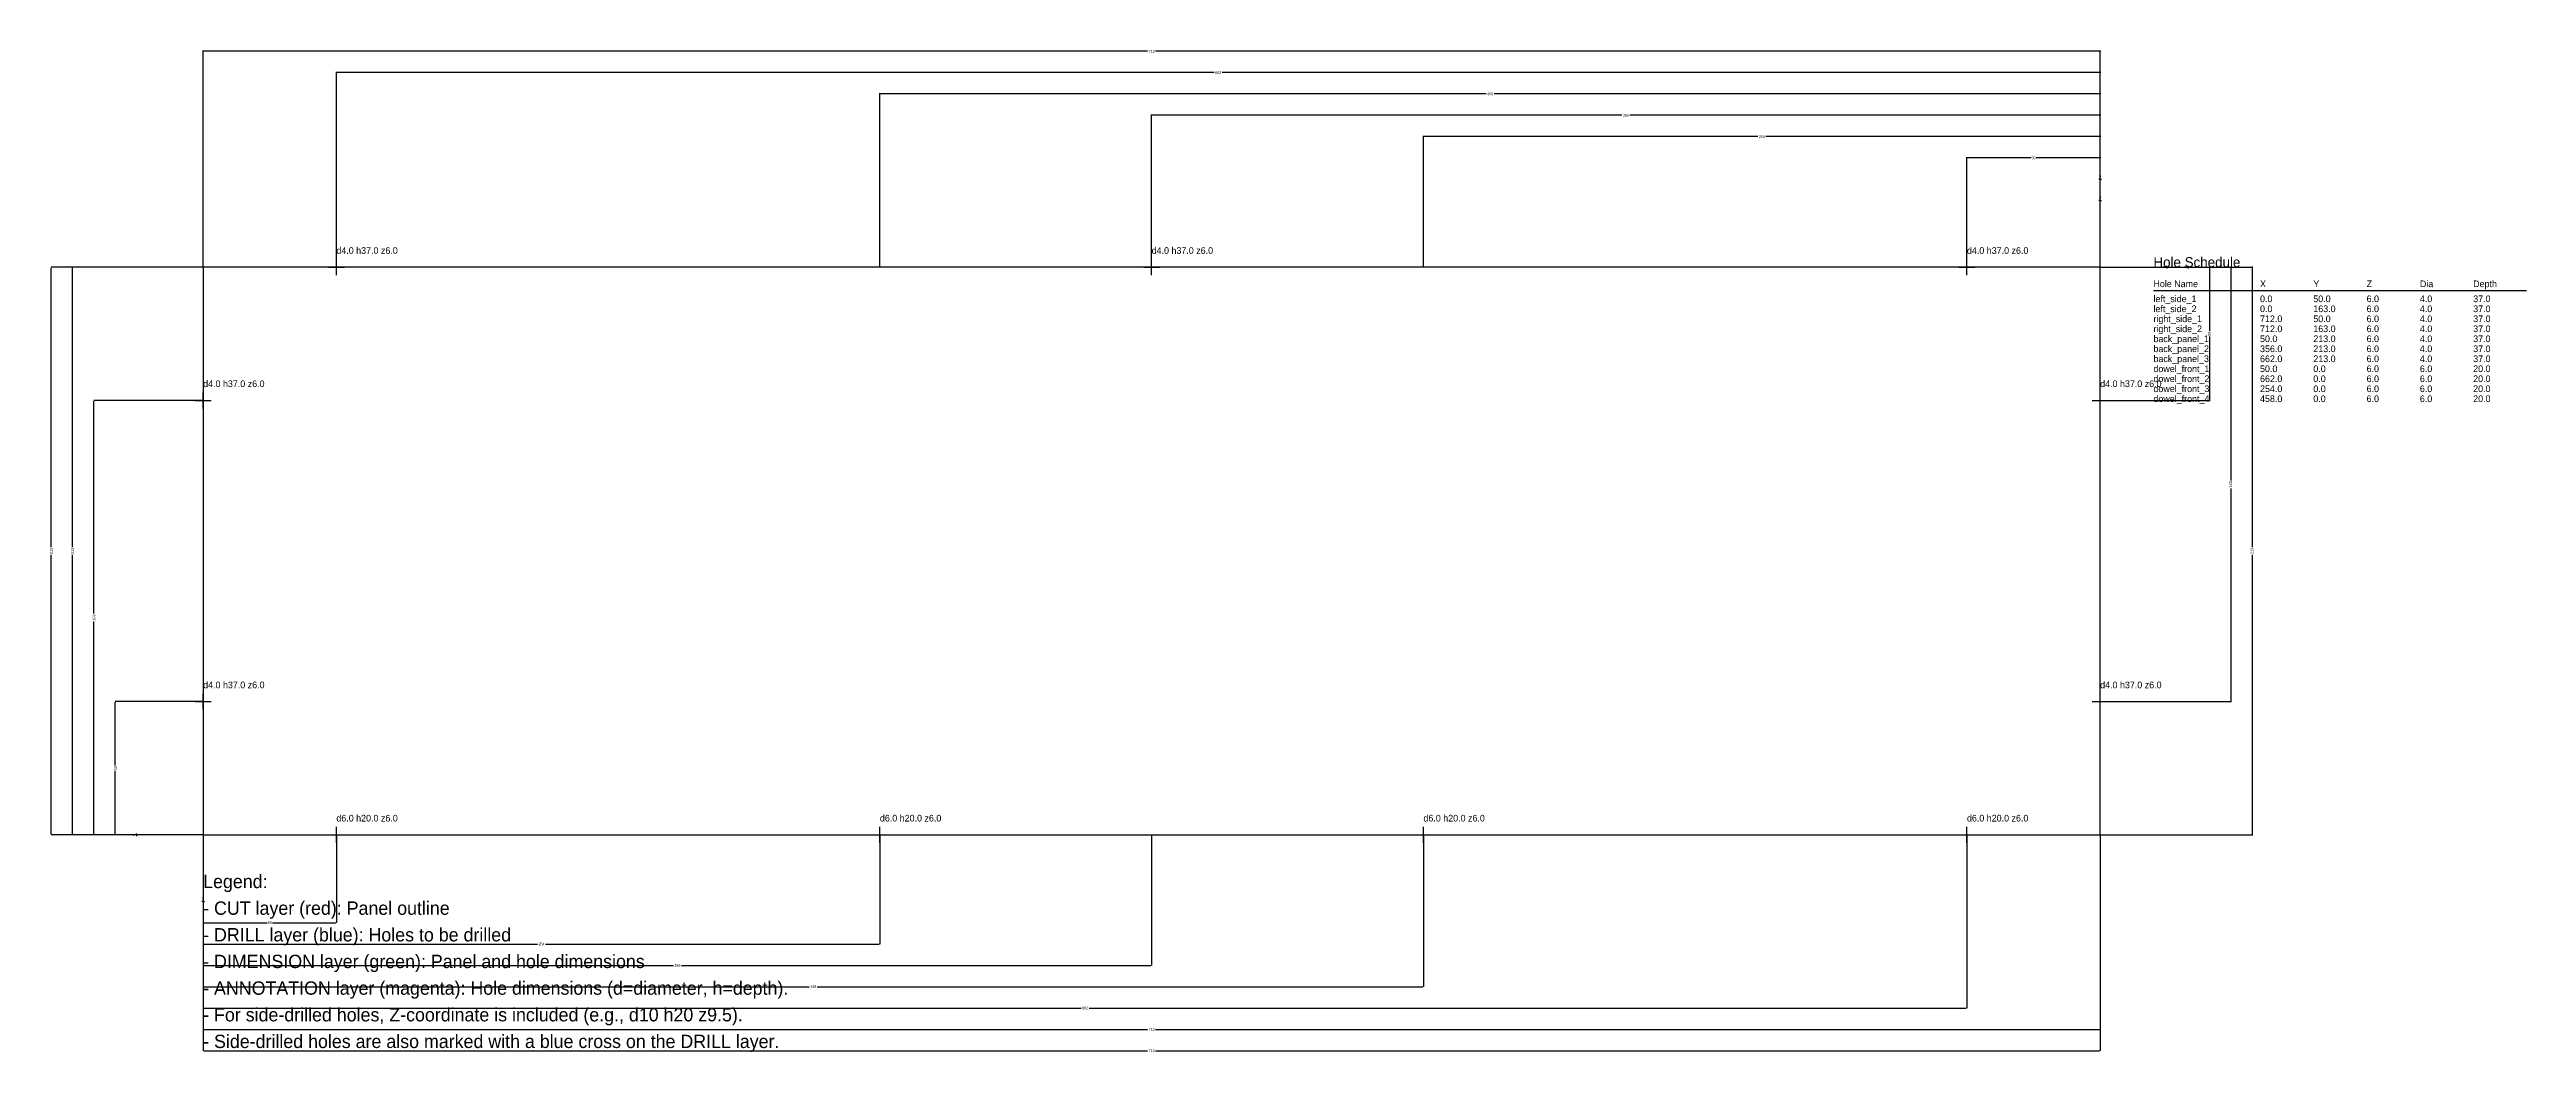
# Model space of a CAD drawing. Header units: millimetres. Extents: x -58 to 872, y -82 to 295.
import ezdxf

# ---------------------------------------------------------------- set-up
doc = ezdxf.new("R2010")
doc.units = ezdxf.units.MM
for name, color, linetype in [('ANNOTATION', 6, 'CONTINUOUS'), ('CUT', 1, 'CONTINUOUS'), ('DIMENSION', 3, 'CONTINUOUS'), ('DRILL', 5, 'CONTINUOUS')]:
    doc.layers.add(name, color=color, linetype=linetype)
doc.dimstyles.get("Standard").update_dxf_attribs({"dimtxt": 2.5, "dimasz": 2.5, "dimexe": 1.25, "dimexo": 0.625, "dimtad": 1, "dimcen": 2.5, "dimazin": 3, "dimtfac": 1, "dimtmove": 0, "dimatfit": 3})

# ---------------------------------------------------------------- blocks, each defined once
blk = doc.blocks.new('_CLOSEDFILLED')
at = {"color": 0, "linetype": 'BYBLOCK'}
blk.add_solid([(-1, 0.2), (0, 0), (-1, -0.2)], dxfattribs=at)
blk = doc.blocks.new('*D1')
for p, q in [((0, 0), (0, -25)), ((0, 0), (0, -25)), ((-0.25, -25), (-0.5, -25)), ((0, -25), (0, -25)), ((0.25, -25), (0.5, -25))]:
    blk.add_line(p, q)
at = {"layer": 'Defpoints'}
for p in [(0, 0), (0, 0), (0, -25)]:
    blk.add_point(p, dxfattribs=at)
at = {"layer": 'DIMENSION', "xscale": 0.25, "yscale": 0.25}
blk.add_blockref('_CLOSEDFILLED', (0, -25), dxfattribs=at)
at = {"layer": 'DIMENSION', "xscale": 0.25, "yscale": 0.25, "rotation": 180}
blk.add_blockref('_CLOSEDFILLED', (0, -25), dxfattribs=at)
at = {"layer": 'DIMENSION', "insert": (0, -23.875), "char_height": 1, "attachment_point": 5}
blk.add_mtext('0', dxfattribs=at)
blk = doc.blocks.new('*D2')
for p, q in [((0, 0), (0, -33)), ((50, 0), (50, -33)), ((0.25, -33), (24, -33)), ((26, -33), (49.75, -33))]:
    blk.add_line(p, q)
at = {"layer": 'Defpoints'}
for p in [(0, 0), (50, 0), (0, -33)]:
    blk.add_point(p, dxfattribs=at)
at = {"layer": 'DIMENSION', "xscale": 0.25, "yscale": 0.25, "rotation": 180}
blk.add_blockref('_CLOSEDFILLED', (0, -33), dxfattribs=at)
at = {"layer": 'DIMENSION', "xscale": 0.25, "yscale": 0.25}
blk.add_blockref('_CLOSEDFILLED', (50, -33), dxfattribs=at)
at = {"layer": 'DIMENSION', "insert": (25, -33), "char_height": 1, "attachment_point": 5}
blk.add_mtext('50', dxfattribs=at)
blk = doc.blocks.new('*D3')
for p, q in [((0, 0), (0, -41)), ((254, 0), (254, -41)), ((0.25, -41), (125.5, -41)), ((128.5, -41), (253.75, -41))]:
    blk.add_line(p, q)
at = {"layer": 'Defpoints'}
for p in [(0, 0), (254, 0), (0, -41)]:
    blk.add_point(p, dxfattribs=at)
at = {"layer": 'DIMENSION', "xscale": 0.25, "yscale": 0.25, "rotation": 180}
blk.add_blockref('_CLOSEDFILLED', (0, -41), dxfattribs=at)
at = {"layer": 'DIMENSION', "xscale": 0.25, "yscale": 0.25}
blk.add_blockref('_CLOSEDFILLED', (254, -41), dxfattribs=at)
at = {"layer": 'DIMENSION', "insert": (127, -41), "char_height": 1, "attachment_point": 5}
blk.add_mtext('254', dxfattribs=at)
blk = doc.blocks.new('*D4')
for p, q in [((0, 0), (0, -49)), ((356, 0), (356, -49)), ((0.25, -49), (176.5, -49)), ((179.5, -49), (355.75, -49))]:
    blk.add_line(p, q)
at = {"layer": 'Defpoints'}
for p in [(0, 0), (356, 0), (0, -49)]:
    blk.add_point(p, dxfattribs=at)
at = {"layer": 'DIMENSION', "xscale": 0.25, "yscale": 0.25, "rotation": 180}
blk.add_blockref('_CLOSEDFILLED', (0, -49), dxfattribs=at)
at = {"layer": 'DIMENSION', "xscale": 0.25, "yscale": 0.25}
blk.add_blockref('_CLOSEDFILLED', (356, -49), dxfattribs=at)
at = {"layer": 'DIMENSION', "insert": (178, -49), "char_height": 1, "attachment_point": 5}
blk.add_mtext('356', dxfattribs=at)
blk = doc.blocks.new('*D5')
for p, q in [((0, 0), (0, -57)), ((458, 0), (458, -57)), ((0.25, -57), (227.5, -57)), ((230.5, -57), (457.75, -57))]:
    blk.add_line(p, q)
at = {"layer": 'Defpoints'}
for p in [(0, 0), (458, 0), (0, -57)]:
    blk.add_point(p, dxfattribs=at)
at = {"layer": 'DIMENSION', "xscale": 0.25, "yscale": 0.25, "rotation": 180}
blk.add_blockref('_CLOSEDFILLED', (0, -57), dxfattribs=at)
at = {"layer": 'DIMENSION', "xscale": 0.25, "yscale": 0.25}
blk.add_blockref('_CLOSEDFILLED', (458, -57), dxfattribs=at)
at = {"layer": 'DIMENSION', "insert": (229, -57), "char_height": 1, "attachment_point": 5}
blk.add_mtext('458', dxfattribs=at)
blk = doc.blocks.new('*D6')
for p, q in [((0, 0), (0, -65)), ((662, 0), (662, -65)), ((0.25, -65), (329.5, -65)), ((332.5, -65), (661.75, -65))]:
    blk.add_line(p, q)
at = {"layer": 'Defpoints'}
for p in [(0, 0), (662, 0), (0, -65)]:
    blk.add_point(p, dxfattribs=at)
at = {"layer": 'DIMENSION', "xscale": 0.25, "yscale": 0.25, "rotation": 180}
blk.add_blockref('_CLOSEDFILLED', (0, -65), dxfattribs=at)
at = {"layer": 'DIMENSION', "xscale": 0.25, "yscale": 0.25}
blk.add_blockref('_CLOSEDFILLED', (662, -65), dxfattribs=at)
at = {"layer": 'DIMENSION', "insert": (331, -65), "char_height": 1, "attachment_point": 5}
blk.add_mtext('662', dxfattribs=at)
blk = doc.blocks.new('*D7')
for p, q in [((0, 0), (0, -73)), ((712, 0), (712, -73)), ((0.25, -73), (354.5, -73)), ((357.5, -73), (711.75, -73))]:
    blk.add_line(p, q)
at = {"layer": 'Defpoints'}
for p in [(0, 0), (712, 0), (0, -73)]:
    blk.add_point(p, dxfattribs=at)
at = {"layer": 'DIMENSION', "xscale": 0.25, "yscale": 0.25, "rotation": 180}
blk.add_blockref('_CLOSEDFILLED', (0, -73), dxfattribs=at)
at = {"layer": 'DIMENSION', "xscale": 0.25, "yscale": 0.25}
blk.add_blockref('_CLOSEDFILLED', (712, -73), dxfattribs=at)
at = {"layer": 'DIMENSION', "insert": (356, -73), "char_height": 1, "attachment_point": 5}
blk.add_mtext('712', dxfattribs=at)
blk = doc.blocks.new('*D8')
for p, q in [((0, 0), (0, -81)), ((712, 0), (712, -81)), ((0.25, -81), (354.5, -81)), ((357.5, -81), (711.75, -81))]:
    blk.add_line(p, q)
at = {"layer": 'Defpoints'}
for p in [(0, 0), (712, 0), (0, -81)]:
    blk.add_point(p, dxfattribs=at)
at = {"layer": 'DIMENSION', "xscale": 0.25, "yscale": 0.25, "rotation": 180}
blk.add_blockref('_CLOSEDFILLED', (0, -81), dxfattribs=at)
at = {"layer": 'DIMENSION', "xscale": 0.25, "yscale": 0.25}
blk.add_blockref('_CLOSEDFILLED', (712, -81), dxfattribs=at)
at = {"layer": 'DIMENSION', "insert": (356, -81), "char_height": 1, "attachment_point": 5}
blk.add_mtext('712', dxfattribs=at)
blk = doc.blocks.new('*D9')
for p, q in [((711.75, 238), (711.5, 238)), ((712, 213), (712, 238)), ((712, 213), (712, 238)), ((712, 238), (712, 238)), ((712.25, 238), (712.5, 238))]:
    blk.add_line(p, q)
at = {"layer": 'Defpoints'}
for p in [(712, 238), (712, 213), (712, 213)]:
    blk.add_point(p, dxfattribs=at)
at = {"layer": 'DIMENSION', "xscale": 0.25, "yscale": 0.25}
blk.add_blockref('_CLOSEDFILLED', (712, 238), dxfattribs=at)
at = {"layer": 'DIMENSION', "xscale": 0.25, "yscale": 0.25, "rotation": 180}
blk.add_blockref('_CLOSEDFILLED', (712, 238), dxfattribs=at)
at = {"layer": 'DIMENSION', "insert": (712, 239.125), "char_height": 1, "attachment_point": 5}
blk.add_mtext('0', dxfattribs=at)
blk = doc.blocks.new('*D10')
for p, q in [((711.75, 246), (711.5, 246)), ((712, 213), (712, 246)), ((712, 213), (712, 246)), ((712, 246), (712, 246)), ((712.25, 246), (712.5, 246))]:
    blk.add_line(p, q)
at = {"layer": 'Defpoints'}
for p in [(712, 246), (712, 213), (712, 213)]:
    blk.add_point(p, dxfattribs=at)
at = {"layer": 'DIMENSION', "xscale": 0.25, "yscale": 0.25}
blk.add_blockref('_CLOSEDFILLED', (712, 246), dxfattribs=at)
at = {"layer": 'DIMENSION', "xscale": 0.25, "yscale": 0.25, "rotation": 180}
blk.add_blockref('_CLOSEDFILLED', (712, 246), dxfattribs=at)
at = {"layer": 'DIMENSION', "insert": (712, 247.125), "char_height": 1, "attachment_point": 5}
blk.add_mtext('0', dxfattribs=at)
blk = doc.blocks.new('*D11')
for p, q in [((686, 254), (661.75, 254)), ((662, 213), (662, 254)), ((712.25, 254), (688, 254)), ((712, 213), (712, 254))]:
    blk.add_line(p, q)
at = {"layer": 'Defpoints'}
for p in [(712, 254), (662, 213), (712, 213)]:
    blk.add_point(p, dxfattribs=at)
at = {"layer": 'DIMENSION', "xscale": 0.25, "yscale": 0.25}
blk.add_blockref('_CLOSEDFILLED', (662, 254), dxfattribs=at)
at = {"layer": 'DIMENSION', "xscale": 0.25, "yscale": 0.25, "rotation": 180}
blk.add_blockref('_CLOSEDFILLED', (712, 254), dxfattribs=at)
at = {"layer": 'DIMENSION', "insert": (687, 254), "char_height": 1, "attachment_point": 5}
blk.add_mtext('50', dxfattribs=at)
blk = doc.blocks.new('*D12')
for p, q in [((583.5, 262), (457.75, 262)), ((458, 213), (458, 262)), ((712.25, 262), (586.5, 262)), ((712, 213), (712, 262))]:
    blk.add_line(p, q)
at = {"layer": 'Defpoints'}
for p in [(712, 262), (458, 213), (712, 213)]:
    blk.add_point(p, dxfattribs=at)
at = {"layer": 'DIMENSION', "xscale": 0.25, "yscale": 0.25}
blk.add_blockref('_CLOSEDFILLED', (458, 262), dxfattribs=at)
at = {"layer": 'DIMENSION', "xscale": 0.25, "yscale": 0.25, "rotation": 180}
blk.add_blockref('_CLOSEDFILLED', (712, 262), dxfattribs=at)
at = {"layer": 'DIMENSION', "insert": (585, 262), "char_height": 1, "attachment_point": 5}
blk.add_mtext('254', dxfattribs=at)
blk = doc.blocks.new('*D13')
for p, q in [((532.5, 270), (355.75, 270)), ((356, 213), (356, 270)), ((712.25, 270), (535.5, 270)), ((712, 213), (712, 270))]:
    blk.add_line(p, q)
at = {"layer": 'Defpoints'}
for p in [(712, 270), (356, 213), (712, 213)]:
    blk.add_point(p, dxfattribs=at)
at = {"layer": 'DIMENSION', "xscale": 0.25, "yscale": 0.25}
blk.add_blockref('_CLOSEDFILLED', (356, 270), dxfattribs=at)
at = {"layer": 'DIMENSION', "xscale": 0.25, "yscale": 0.25, "rotation": 180}
blk.add_blockref('_CLOSEDFILLED', (712, 270), dxfattribs=at)
at = {"layer": 'DIMENSION', "insert": (534, 270), "char_height": 1, "attachment_point": 5}
blk.add_mtext('356', dxfattribs=at)
blk = doc.blocks.new('*D14')
for p, q in [((481.5, 278), (253.75, 278)), ((254, 213), (254, 278)), ((712.25, 278), (484.5, 278)), ((712, 213), (712, 278))]:
    blk.add_line(p, q)
at = {"layer": 'Defpoints'}
for p in [(712, 278), (254, 213), (712, 213)]:
    blk.add_point(p, dxfattribs=at)
at = {"layer": 'DIMENSION', "xscale": 0.25, "yscale": 0.25}
blk.add_blockref('_CLOSEDFILLED', (254, 278), dxfattribs=at)
at = {"layer": 'DIMENSION', "xscale": 0.25, "yscale": 0.25, "rotation": 180}
blk.add_blockref('_CLOSEDFILLED', (712, 278), dxfattribs=at)
at = {"layer": 'DIMENSION', "insert": (483, 278), "char_height": 1, "attachment_point": 5}
blk.add_mtext('458', dxfattribs=at)
blk = doc.blocks.new('*D15')
for p, q in [((379.5, 286), (49.75, 286)), ((50, 213), (50, 286)), ((712.25, 286), (382.5, 286)), ((712, 213), (712, 286))]:
    blk.add_line(p, q)
at = {"layer": 'Defpoints'}
for p in [(712, 286), (50, 213), (712, 213)]:
    blk.add_point(p, dxfattribs=at)
at = {"layer": 'DIMENSION', "xscale": 0.25, "yscale": 0.25}
blk.add_blockref('_CLOSEDFILLED', (50, 286), dxfattribs=at)
at = {"layer": 'DIMENSION', "xscale": 0.25, "yscale": 0.25, "rotation": 180}
blk.add_blockref('_CLOSEDFILLED', (712, 286), dxfattribs=at)
at = {"layer": 'DIMENSION', "insert": (381, 286), "char_height": 1, "attachment_point": 5}
blk.add_mtext('662', dxfattribs=at)
blk = doc.blocks.new('*D16')
for p, q in [((354.5, 294), (-0.25, 294)), ((0, 213), (0, 294)), ((712.25, 294), (357.5, 294)), ((712, 213), (712, 294))]:
    blk.add_line(p, q)
at = {"layer": 'Defpoints'}
for p in [(712, 294), (0, 213), (712, 213)]:
    blk.add_point(p, dxfattribs=at)
at = {"layer": 'DIMENSION', "xscale": 0.25, "yscale": 0.25}
blk.add_blockref('_CLOSEDFILLED', (0, 294), dxfattribs=at)
at = {"layer": 'DIMENSION', "xscale": 0.25, "yscale": 0.25, "rotation": 180}
blk.add_blockref('_CLOSEDFILLED', (712, 294), dxfattribs=at)
at = {"layer": 'DIMENSION', "insert": (356, 294), "char_height": 1, "attachment_point": 5}
blk.add_mtext('712', dxfattribs=at)
blk = doc.blocks.new('*D17')
for p, q in [((-25, 0.25), (-25, 0.5)), ((0, 0), (-25, 0)), ((0, 0), (-25, 0)), ((-25, 0), (-25, 0)), ((-25, -0.25), (-25, -0.5))]:
    blk.add_line(p, q)
at = {"layer": 'Defpoints'}
for p in [(-25, 0), (0, 0), (0, 0)]:
    blk.add_point(p, dxfattribs=at)
at = {"layer": 'DIMENSION', "xscale": 0.25, "yscale": 0.25}
for rotation in [270, 90]:
    blk.add_blockref('_CLOSEDFILLED', (-25, 0), dxfattribs=dict(at, rotation=rotation))
at = {"layer": 'DIMENSION', "insert": (-26.125, 0), "char_height": 1, "attachment_point": 5, "rotation": 90}
blk.add_mtext('0', dxfattribs=at)
blk = doc.blocks.new('*D18')
for p, q in [((0, 50), (-33, 50)), ((-33, 26), (-33, 49.75)), ((-33, 0.25), (-33, 24)), ((0, 0), (-33, 0))]:
    blk.add_line(p, q)
at = {"layer": 'Defpoints'}
for p in [(0, 50), (-33, 0), (0, 0)]:
    blk.add_point(p, dxfattribs=at)
at = {"layer": 'DIMENSION', "xscale": 0.25, "yscale": 0.25}
for p, rotation in [((-33, 50), 90), ((-33, 0), 270)]:
    blk.add_blockref('_CLOSEDFILLED', p, dxfattribs=dict(at, rotation=rotation))
at = {"layer": 'DIMENSION', "insert": (-33, 25), "char_height": 1, "attachment_point": 5, "rotation": 90}
blk.add_mtext('50', dxfattribs=at)
blk = doc.blocks.new('*D19')
for p, q in [((0, 163), (-41, 163)), ((-41, 83), (-41, 162.75)), ((-41, 0.25), (-41, 80)), ((0, 0), (-41, 0))]:
    blk.add_line(p, q)
at = {"layer": 'Defpoints'}
for p in [(0, 163), (-41, 0), (0, 0)]:
    blk.add_point(p, dxfattribs=at)
at = {"layer": 'DIMENSION', "xscale": 0.25, "yscale": 0.25}
for p, rotation in [((-41, 163), 90), ((-41, 0), 270)]:
    blk.add_blockref('_CLOSEDFILLED', p, dxfattribs=dict(at, rotation=rotation))
at = {"layer": 'DIMENSION', "insert": (-41, 81.5), "char_height": 1, "attachment_point": 5, "rotation": 90}
blk.add_mtext('163', dxfattribs=at)
blk = doc.blocks.new('*D20')
for p, q in [((0, 213), (-49, 213)), ((-49, 108), (-49, 212.75)), ((-49, 0.25), (-49, 105)), ((0, 0), (-49, 0))]:
    blk.add_line(p, q)
at = {"layer": 'Defpoints'}
for p in [(0, 213), (-49, 0), (0, 0)]:
    blk.add_point(p, dxfattribs=at)
at = {"layer": 'DIMENSION', "xscale": 0.25, "yscale": 0.25}
for p, rotation in [((-49, 213), 90), ((-49, 0), 270)]:
    blk.add_blockref('_CLOSEDFILLED', p, dxfattribs=dict(at, rotation=rotation))
at = {"layer": 'DIMENSION', "insert": (-49, 106.5), "char_height": 1, "attachment_point": 5, "rotation": 90}
blk.add_mtext('213', dxfattribs=at)
blk = doc.blocks.new('*D21')
for p, q in [((0, 213), (-57, 213)), ((-57, 108), (-57, 212.75)), ((-57, 0.25), (-57, 105)), ((0, 0), (-57, 0))]:
    blk.add_line(p, q)
at = {"layer": 'Defpoints'}
for p in [(0, 213), (-57, 0), (0, 0)]:
    blk.add_point(p, dxfattribs=at)
at = {"layer": 'DIMENSION', "xscale": 0.25, "yscale": 0.25}
for p, rotation in [((-57, 213), 90), ((-57, 0), 270)]:
    blk.add_blockref('_CLOSEDFILLED', p, dxfattribs=dict(at, rotation=rotation))
at = {"layer": 'DIMENSION', "insert": (-57, 106.5), "char_height": 1, "attachment_point": 5, "rotation": 90}
blk.add_mtext('213', dxfattribs=at)
blk = doc.blocks.new('*D22')
for p, q in [((712, 213), (737, 213)), ((712, 213), (737, 213)), ((737, 213.25), (737, 213.5)), ((737, 213), (737, 213)), ((737, 212.75), (737, 212.5))]:
    blk.add_line(p, q)
at = {"layer": 'Defpoints'}
for p in [(712, 213), (712, 213), (737, 213)]:
    blk.add_point(p, dxfattribs=at)
at = {"layer": 'DIMENSION', "xscale": 0.25, "yscale": 0.25}
for rotation in [270, 90]:
    blk.add_blockref('_CLOSEDFILLED', (737, 213), dxfattribs=dict(at, rotation=rotation))
at = {"layer": 'DIMENSION', "insert": (735.875, 213), "char_height": 1, "attachment_point": 5, "rotation": 90}
blk.add_mtext('0', dxfattribs=at)
blk = doc.blocks.new('*D23')
for p, q in [((712, 213), (745, 213)), ((712, 213), (745, 213)), ((745, 213.25), (745, 213.5)), ((745, 213), (745, 213)), ((745, 212.75), (745, 212.5))]:
    blk.add_line(p, q)
at = {"layer": 'Defpoints'}
for p in [(712, 213), (712, 213), (745, 213)]:
    blk.add_point(p, dxfattribs=at)
at = {"layer": 'DIMENSION', "xscale": 0.25, "yscale": 0.25}
for rotation in [270, 90]:
    blk.add_blockref('_CLOSEDFILLED', (745, 213), dxfattribs=dict(at, rotation=rotation))
at = {"layer": 'DIMENSION', "insert": (743.875, 213), "char_height": 1, "attachment_point": 5, "rotation": 90}
blk.add_mtext('0', dxfattribs=at)
blk = doc.blocks.new('*D24')
for p, q in [((712, 213), (753, 213)), ((753, 213.25), (753, 189)), ((753, 187), (753, 162.75)), ((712, 163), (753, 163))]:
    blk.add_line(p, q)
at = {"layer": 'Defpoints'}
for p in [(712, 213), (753, 213), (712, 163)]:
    blk.add_point(p, dxfattribs=at)
at = {"layer": 'DIMENSION', "xscale": 0.25, "yscale": 0.25}
for p, rotation in [((753, 213), 270), ((753, 163), 90)]:
    blk.add_blockref('_CLOSEDFILLED', p, dxfattribs=dict(at, rotation=rotation))
at = {"layer": 'DIMENSION', "insert": (753, 188), "char_height": 1, "attachment_point": 5, "rotation": 90}
blk.add_mtext('50', dxfattribs=at)
blk = doc.blocks.new('*D25')
for p, q in [((712, 213), (761, 213)), ((761, 213.25), (761, 133)), ((761, 130), (761, 49.75)), ((712, 50), (761, 50))]:
    blk.add_line(p, q)
at = {"layer": 'Defpoints'}
for p in [(712, 213), (761, 213), (712, 50)]:
    blk.add_point(p, dxfattribs=at)
at = {"layer": 'DIMENSION', "xscale": 0.25, "yscale": 0.25}
for p, rotation in [((761, 213), 270), ((761, 50), 90)]:
    blk.add_blockref('_CLOSEDFILLED', p, dxfattribs=dict(at, rotation=rotation))
at = {"layer": 'DIMENSION', "insert": (761, 131.5), "char_height": 1, "attachment_point": 5, "rotation": 90}
blk.add_mtext('163', dxfattribs=at)
blk = doc.blocks.new('*D26')
for p, q in [((712, 213), (769, 213)), ((769, 213.25), (769, 108)), ((769, 105), (769, -0.25)), ((712, 0), (769, 0))]:
    blk.add_line(p, q)
at = {"layer": 'Defpoints'}
for p in [(712, 213), (769, 213), (712, 0)]:
    blk.add_point(p, dxfattribs=at)
at = {"layer": 'DIMENSION', "xscale": 0.25, "yscale": 0.25}
for p, rotation in [((769, 213), 270), ((769, 0), 90)]:
    blk.add_blockref('_CLOSEDFILLED', p, dxfattribs=dict(at, rotation=rotation))
at = {"layer": 'DIMENSION', "insert": (769, 106.5), "char_height": 1, "attachment_point": 5, "rotation": 90}
blk.add_mtext('213', dxfattribs=at)

msp = doc.modelspace()

# ---------------------------------------------------------------- linework, layer by layer
at = {"layer": 'ANNOTATION'}
msp.add_line((732, 204.25), (872, 204.25), dxfattribs=at)
at = {"layer": 'CUT'}
msp.add_lwpolyline([(0, 0), (712, 0), (712, 213), (0, 213)], close=True, dxfattribs=at)
at = {"layer": 'DRILL', "color": 5}
for p, q in [((50, 210), (50, 216)), ((356, 210), (356, 216)), ((662, 210), (662, 216)), ((47, 213), (53, 213)), ((353, 213), (359, 213)), ((659, 213), (665, 213)), ((-3, 163), (3, 163)), ((0, 160), (0, 166)), ((709, 163), (715, 163)), ((712, 160), (712, 166)), ((-3, 50), (3, 50)), ((0, 47), (0, 53)), ((709, 50), (715, 50)), ((712, 47), (712, 53)), ((47, 0), (53, 0)), ((50, -3), (50, 3)), ((251, 0), (257, 0)), ((254, -3), (254, 3)), ((455, 0), (461, 0)), ((458, -3), (458, 3)), ((659, 0), (665, 0)), ((662, -3), (662, 3))]:
    msp.add_line(p, q, dxfattribs=at)

# ---------------------------------------------------------------- texts
at = {"layer": 'ANNOTATION'}
for s, height, p in [('d4.0 h37.0 z6.0', 2.5, (50, 218)), ('d4.0 h37.0 z6.0', 2.5, (356, 218)), ('d4.0 h37.0 z6.0', 2.5, (662, 218)), ('Hole Schedule', 3.75, (732, 213)), ('Hole Name', 2.5, (732, 205.5)), ('X', 2.5, (772, 205.5)), ('Y', 2.5, (792, 205.5)), ('Z', 2.5, (812, 205.5)), ('Dia', 2.5, (832, 205.5)), ('Depth', 2.5, (852, 205.5)), ('left_side_1', 2.5, (732, 199.875)), ('left_side_2', 2.5, (732, 196.125)), ('0.0', 2.5, (772, 199.875)), ('0.0', 2.5, (772, 196.125)), ('50.0', 2.5, (792, 199.875)), ('163.0', 2.5, (792, 196.125)), ('6.0', 2.5, (812, 199.875)), ('6.0', 2.5, (812, 196.125)), ('4.0', 2.5, (832, 199.875)), ('4.0', 2.5, (832, 196.125)), ('37.0', 2.5, (852, 199.875)), ('37.0', 2.5, (852, 196.125)), ('back_panel_1', 2.5, (732, 184.875)), ('right_side_1', 2.5, (732, 192.375)), ('right_side_2', 2.5, (732, 188.625)), ('50.0', 2.5, (772, 184.875)), ('712.0', 2.5, (772, 192.375)), ('712.0', 2.5, (772, 188.625)), ('50.0', 2.5, (792, 192.375)), ('213.0', 2.5, (792, 184.875)), ('163.0', 2.5, (792, 188.625)), ('6.0', 2.5, (812, 192.375)), ('6.0', 2.5, (812, 188.625)), ('6.0', 2.5, (812, 184.875)), ('4.0', 2.5, (832, 192.375)), ('4.0', 2.5, (832, 188.625)), ('4.0', 2.5, (832, 184.875)), ('37.0', 2.5, (852, 192.375)), ('37.0', 2.5, (852, 188.625)), ('37.0', 2.5, (852, 184.875)), ('back_panel_2', 2.5, (732, 181.125)), ('back_panel_3', 2.5, (732, 177.375)), ('356.0', 2.5, (772, 181.125)), ('662.0', 2.5, (772, 177.375)), ('213.0', 2.5, (792, 181.125)), ('213.0', 2.5, (792, 177.375)), ('6.0', 2.5, (812, 181.125)), ('6.0', 2.5, (812, 177.375)), ('4.0', 2.5, (832, 181.125)), ('4.0', 2.5, (832, 177.375)), ('37.0', 2.5, (852, 181.125)), ('37.0', 2.5, (852, 177.375)), ('d4.0 h37.0 z6.0', 2.5, (0, 168)), ('d4.0 h37.0 z6.0', 2.5, (712, 168)), ('dowel_front_1', 2.5, (732, 173.625)), ('dowel_front_2', 2.5, (732, 169.875)), ('dowel_front_3', 2.5, (732, 166.125)), ('50.0', 2.5, (772, 173.625)), ('254.0', 2.5, (772, 166.125)), ('662.0', 2.5, (772, 169.875)), ('0.0', 2.5, (792, 173.625)), ('0.0', 2.5, (792, 169.875)), ('0.0', 2.5, (792, 166.125)), ('6.0', 2.5, (812, 173.625)), ('6.0', 2.5, (812, 169.875)), ('6.0', 2.5, (812, 166.125)), ('6.0', 2.5, (832, 173.625)), ('6.0', 2.5, (832, 169.875)), ('6.0', 2.5, (832, 166.125)), ('20.0', 2.5, (852, 173.625)), ('20.0', 2.5, (852, 169.875)), ('20.0', 2.5, (852, 166.125)), ('dowel_front_4', 2.5, (732, 162.375)), ('458.0', 2.5, (772, 162.375)), ('0.0', 2.5, (792, 162.375)), ('6.0', 2.5, (812, 162.375)), ('6.0', 2.5, (832, 162.375)), ('20.0', 2.5, (852, 162.375)), ('d4.0 h37.0 z6.0', 2.5, (0, 55)), ('d4.0 h37.0 z6.0', 2.5, (712, 55)), ('d6.0 h20.0 z6.0', 2.5, (50, 5)), ('d6.0 h20.0 z6.0', 2.5, (254, 5)), ('d6.0 h20.0 z6.0', 2.5, (458, 5)), ('d6.0 h20.0 z6.0', 2.5, (662, 5)), ('Legend:', 5, (0, -20)), ('- CUT layer (red): Panel outline', 5, (0, -30)), ('- DRILL layer (blue): Holes to be drilled', 5, (0, -40)), ('- DIMENSION layer (green): Panel and hole dimensions', 5, (0, -50)), ('- ANNOTATION layer (magenta): Hole dimensions (d=diameter, h=depth).', 5, (0, -60)), ('- For side-drilled holes, Z-coordinate is included (e.g., d10 h20 z9.5).', 5, (0, -70)), ('- Side-drilled holes are also marked with a blue cross on the DRILL layer.', 5, (0, -80))]:
    msp.add_text(s, height=height, dxfattribs=at).set_placement(p)

# ---------------------------------------------------------------- dimensions: what is measured, and where the dimension line sits
at = {"layer": 'DIMENSION'}
for base, p1, p2, picture, middle in [((712, 294), (712, 213), (0, 213), '*D16', (356, 294)), ((712, 286), (712, 213), (50, 213), '*D15', (381, 286)), ((712, 278), (712, 213), (254, 213), '*D14', (483, 278)), ((712, 270), (712, 213), (356, 213), '*D13', (534, 270)), ((712, 262), (712, 213), (458, 213), '*D12', (585, 262)), ((712, 254), (712, 213), (662, 213), '*D11', (687, 254)), ((712, 246), (712, 213), (712, 213), '*D10', (712, 247.125)), ((712, 238), (712, 213), (712, 213), '*D9', (712, 239.125)), ((0, -25), (0, 0), (0, 0), '*D1', (0, -23.875)), ((0, -33), (0, 0), (50, 0), '*D2', (25, -33)), ((0, -41), (0, 0), (254, 0), '*D3', (127, -41)), ((0, -49), (0, 0), (356, 0), '*D4', (178, -49)), ((0, -57), (0, 0), (458, 0), '*D5', (229, -57)), ((0, -65), (0, 0), (662, 0), '*D6', (331, -65)), ((0, -73), (0, 0), (712, 0), '*D7', (356, -73)), ((0, -81), (0, 0), (712, 0), '*D8', (356, -81))]:
    dim = msp.add_linear_dim(base=base, p1=p1, p2=p2, dimstyle='Standard', dxfattribs=at)
    dim.commit()
    dim.dimension.update_dxf_attribs({"geometry": picture, "text_midpoint": middle})
for base, p1, p2, picture, middle in [((-57, 0), (0, 0), (0, 213), '*D21', (-57, 106.5)), ((-49, 0), (0, 0), (0, 213), '*D20', (-49, 106.5)), ((737, 213), (712, 213), (712, 213), '*D22', (735.875, 213)), ((745, 213), (712, 213), (712, 213), '*D23', (743.875, 213)), ((753, 213), (712, 213), (712, 163), '*D24', (753, 188)), ((761, 213), (712, 213), (712, 50), '*D25', (761, 131.5)), ((769, 213), (712, 213), (712, 0), '*D26', (769, 106.5)), ((-41, 0), (0, 0), (0, 163), '*D19', (-41, 81.5)), ((-33, 0), (0, 0), (0, 50), '*D18', (-33, 25)), ((-25, 0), (0, 0), (0, 0), '*D17', (-26.125, 0))]:
    dim = msp.add_linear_dim(base=base, p1=p1, p2=p2, angle=90, dimstyle='Standard', dxfattribs=at)
    dim.commit()
    dim.dimension.update_dxf_attribs({"geometry": picture, "text_midpoint": middle})

doc.saveas('drawing.dxf')
